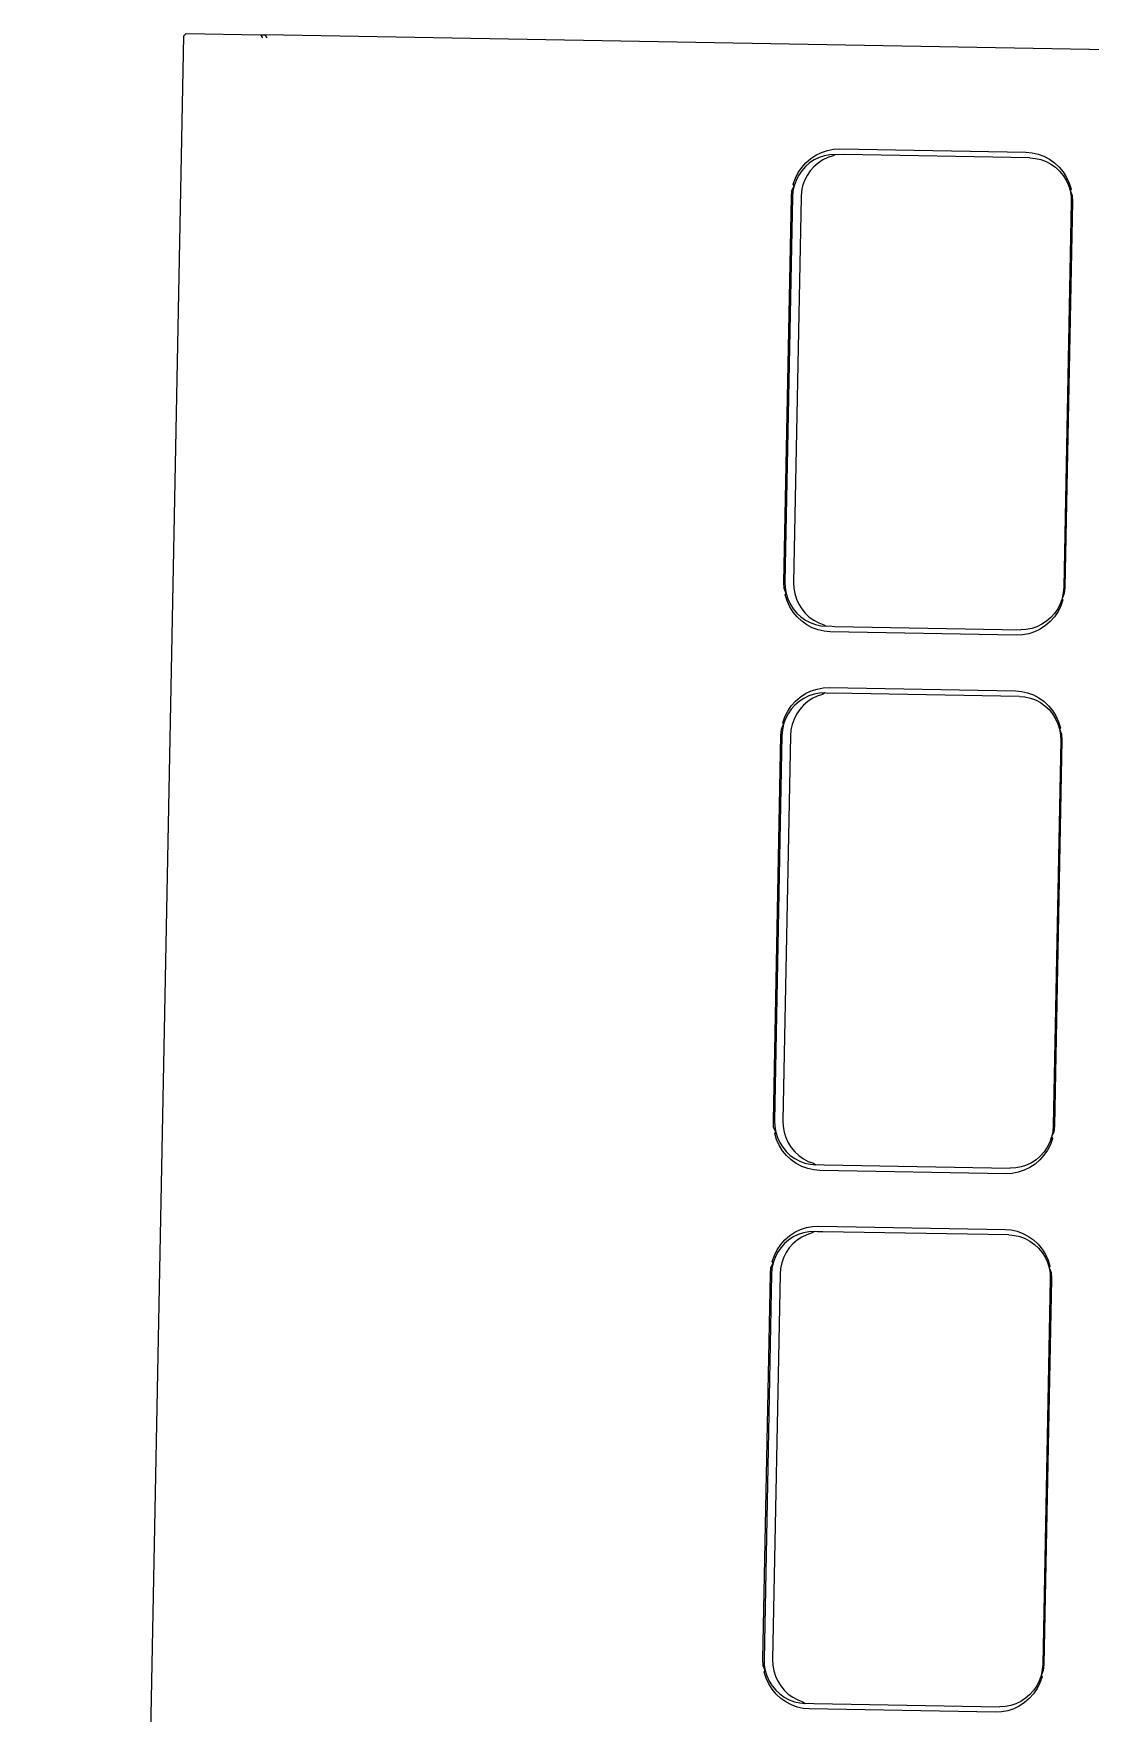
# Model space of a CAD drawing. Header units: millimetres. Extents: x 44692 to 174433, y -26273 to 14445.
# Drawn here: x 148764 to 148797.9, y -16388.3 to -16334.4 of the extents above; entities that cross this region are included whole.
import ezdxf

# ---------------------------------------------------------------- set-up
doc = ezdxf.new("R2010")
doc.units = ezdxf.units.MM
doc.header["$LTSCALE"] = 100
doc.layers.add('Muebles', color=112, linetype='Continuous')

msp = doc.modelspace()

# ---------------------------------------------------------------- linework, layer by layer
at = {"layer": 'Muebles'}
for p, q in [((148768.812, -16334.527), (148764.006, -16581.09)), ((148768.812, -16334.527), (148768.9, -16334.44)), ((148768.9, -16334.44), (148771.284, -16334.482)), ((148771.284, -16334.482), (148771.421, -16334.485)), ((148771.284, -16334.482), (148771.349, -16334.572)), ((148771.421, -16334.485), (148771.485, -16334.574)), ((148876.751, -16336.343), (148771.421, -16334.485)), ((148788.78, -16338.581), (148788.932, -16338.449)), ((148788.932, -16338.449), (148789.1, -16338.338)), ((148789.206, -16338.413), (148789.046, -16338.491)), ((148789.1, -16338.338), (148789.281, -16338.251)), ((148789.375, -16338.358), (148789.206, -16338.413)), ((148789.281, -16338.251), (148789.471, -16338.188)), ((148789.48, -16338.418), (148789.319, -16338.495)), ((148789.549, -16338.325), (148789.375, -16338.358)), ((148789.471, -16338.188), (148789.667, -16338.152)), ((148789.648, -16338.363), (148789.48, -16338.418)), ((148789.726, -16338.317), (148789.549, -16338.325)), ((148789.726, -16338.317), (148789.648, -16338.363)), ((148789.667, -16338.152), (148789.86, -16338.142)), ((148789.822, -16338.33), (148789.726, -16338.317)), ((148789.999, -16338.321), (148789.822, -16338.33)), ((148789.86, -16338.142), (148795.836, -16338.248)), ((148795.964, -16338.427), (148789.999, -16338.321)), ((148795.836, -16338.248), (148796.029, -16338.264)), ((148795.964, -16338.427), (148796.14, -16338.442)), ((148796.029, -16338.264), (148796.224, -16338.308)), ((148796.14, -16338.442), (148796.313, -16338.48)), ((148796.224, -16338.308), (148796.411, -16338.377)), ((148796.411, -16338.377), (148796.588, -16338.47)), ((148788.439, -16339.083), (148788.531, -16338.901)), ((148788.542, -16338.989), (148788.46, -16339.151)), ((148788.531, -16338.901), (148788.645, -16338.732)), ((148788.643, -16338.84), (148788.542, -16338.989)), ((148788.762, -16338.706), (148788.643, -16338.84)), ((148788.645, -16338.732), (148788.78, -16338.581)), ((148788.815, -16338.994), (148788.733, -16339.156)), ((148788.897, -16338.589), (148788.762, -16338.706)), ((148788.916, -16338.845), (148788.815, -16338.994)), ((148789.046, -16338.491), (148788.897, -16338.589)), ((148789.035, -16338.711), (148788.916, -16338.845)), ((148789.17, -16338.594), (148789.035, -16338.711)), ((148789.319, -16338.495), (148789.17, -16338.594)), ((148796.313, -16338.48), (148796.479, -16338.541)), ((148796.479, -16338.541), (148796.636, -16338.624)), ((148796.588, -16338.47), (148796.752, -16338.587)), ((148796.636, -16338.624), (148796.781, -16338.728)), ((148796.752, -16338.587), (148796.899, -16338.724)), ((148796.781, -16338.728), (148796.912, -16338.85)), ((148796.899, -16338.724), (148797.028, -16338.88)), ((148796.912, -16338.85), (148797.026, -16338.988)), ((148797.026, -16338.988), (148797.121, -16339.141)), ((148797.028, -16338.88), (148797.135, -16339.052)), ((148788.312, -16339.673), (148788.329, -16339.475)), ((148788.329, -16339.475), (148788.4, -16339.322)), ((148788.362, -16339.499), (148788.347, -16339.68)), ((148788.4, -16339.322), (148788.362, -16339.499)), ((148788.372, -16339.275), (148788.439, -16339.083)), ((148788.4, -16339.322), (148788.372, -16339.275)), ((148788.46, -16339.151), (148788.4, -16339.322)), ((148788.635, -16339.504), (148788.62, -16339.685)), ((148788.673, -16339.326), (148788.635, -16339.504)), ((148788.733, -16339.156), (148788.673, -16339.326)), ((148797.121, -16339.141), (148797.196, -16339.305)), ((148797.135, -16339.052), (148797.22, -16339.237)), ((148797.196, -16339.305), (148797.249, -16339.478)), ((148797.22, -16339.237), (148797.28, -16339.432)), ((148797.28, -16339.432), (148797.249, -16339.478)), ((148797.249, -16339.478), (148797.281, -16339.656)), ((148797.249, -16339.478), (148797.315, -16339.634)), ((148788.071, -16352.046), (148788.312, -16339.673)), ((148788.347, -16339.68), (148788.106, -16352.041)), ((148788.62, -16339.685), (148788.379, -16352.046)), ((148797.289, -16339.837), (148797.048, -16352.199)), ((148797.324, -16339.832), (148797.083, -16352.205)), ((148797.281, -16339.656), (148797.289, -16339.837)), ((148797.315, -16339.634), (148797.324, -16339.832)), ((148788.08, -16352.245), (148788.071, -16352.046)), ((148788.145, -16352.401), (148788.08, -16352.245)), ((148788.106, -16352.041), (148788.114, -16352.223)), ((148788.114, -16352.223), (148788.145, -16352.401)), ((148788.115, -16352.446), (148788.145, -16352.401)), ((148788.175, -16352.641), (148788.115, -16352.446)), ((148788.145, -16352.401), (148788.199, -16352.574)), ((148788.379, -16352.046), (148788.387, -16352.227)), ((148788.387, -16352.227), (148788.418, -16352.406)), ((148788.418, -16352.406), (148788.472, -16352.579)), ((148797.033, -16352.38), (148796.995, -16352.557)), ((148797.066, -16352.404), (148796.995, -16352.557)), ((148797.048, -16352.199), (148797.033, -16352.38)), ((148797.083, -16352.205), (148797.066, -16352.404)), ((148788.26, -16352.826), (148788.175, -16352.641)), ((148788.199, -16352.574), (148788.274, -16352.738)), ((148788.367, -16352.998), (148788.26, -16352.826)), ((148788.274, -16352.738), (148788.369, -16352.89)), ((148788.496, -16353.155), (148788.367, -16352.998)), ((148788.369, -16352.89), (148788.483, -16353.029)), ((148788.472, -16352.579), (148788.547, -16352.743)), ((148788.547, -16352.743), (148788.642, -16352.895)), ((148788.642, -16352.895), (148788.756, -16353.034)), ((148796.864, -16352.978), (148796.749, -16353.146)), ((148796.853, -16352.889), (148796.752, -16353.038)), ((148796.934, -16352.728), (148796.853, -16352.889)), ((148796.955, -16352.796), (148796.864, -16352.978)), ((148796.995, -16352.557), (148796.934, -16352.728)), ((148797.023, -16352.604), (148796.955, -16352.796)), ((148796.995, -16352.557), (148797.023, -16352.604)), ((148788.483, -16353.029), (148788.614, -16353.151)), ((148788.643, -16353.292), (148788.496, -16353.155)), ((148788.614, -16353.151), (148788.759, -16353.254)), ((148788.806, -16353.409), (148788.643, -16353.292)), ((148788.756, -16353.034), (148788.887, -16353.156)), ((148788.759, -16353.254), (148788.916, -16353.337)), ((148788.983, -16353.502), (148788.806, -16353.409)), ((148788.887, -16353.156), (148789.032, -16353.259)), ((148788.916, -16353.337), (148789.082, -16353.399)), ((148789.171, -16353.571), (148788.983, -16353.502)), ((148789.032, -16353.259), (148789.189, -16353.342)), ((148789.082, -16353.399), (148789.255, -16353.437)), ((148789.189, -16353.342), (148789.355, -16353.403)), ((148789.255, -16353.437), (148789.431, -16353.452)), ((148789.355, -16353.403), (148789.431, -16353.452)), ((148789.431, -16353.452), (148789.528, -16353.442)), ((148789.528, -16353.442), (148789.704, -16353.457)), ((148789.704, -16353.457), (148795.669, -16353.562)), ((148795.846, -16353.553), (148795.669, -16353.562)), ((148796.02, -16353.521), (148795.846, -16353.553)), ((148796.188, -16353.466), (148796.02, -16353.521)), ((148796.295, -16353.541), (148796.114, -16353.628)), ((148796.348, -16353.388), (148796.188, -16353.466)), ((148796.463, -16353.43), (148796.295, -16353.541)), ((148796.497, -16353.29), (148796.348, -16353.388)), ((148796.615, -16353.298), (148796.463, -16353.43)), ((148796.633, -16353.173), (148796.497, -16353.29)), ((148796.749, -16353.146), (148796.615, -16353.298)), ((148796.752, -16353.038), (148796.633, -16353.173)), ((148789.365, -16353.614), (148789.171, -16353.571)), ((148789.558, -16353.631), (148789.365, -16353.614)), ((148795.535, -16353.736), (148789.558, -16353.631)), ((148795.728, -16353.727), (148795.535, -16353.736)), ((148795.924, -16353.69), (148795.728, -16353.727)), ((148796.114, -16353.628), (148795.924, -16353.69)), ((148788.595, -16355.725), (148788.763, -16355.614)), ((148788.87, -16355.689), (148788.71, -16355.767)), ((148788.763, -16355.614), (148788.944, -16355.527)), ((148789.038, -16355.634), (148788.87, -16355.689)), ((148788.944, -16355.527), (148789.134, -16355.465)), ((148789.143, -16355.694), (148788.983, -16355.771)), ((148789.212, -16355.601), (148789.038, -16355.634)), ((148789.134, -16355.465), (148789.33, -16355.428)), ((148789.311, -16355.639), (148789.143, -16355.694)), ((148789.389, -16355.593), (148789.212, -16355.601)), ((148789.389, -16355.593), (148789.311, -16355.639)), ((148789.33, -16355.428), (148789.523, -16355.419)), ((148789.485, -16355.606), (148789.389, -16355.593)), ((148789.662, -16355.598), (148789.485, -16355.606)), ((148789.523, -16355.419), (148795.5, -16355.524)), ((148795.627, -16355.703), (148789.662, -16355.598)), ((148795.5, -16355.524), (148795.693, -16355.54)), ((148795.627, -16355.703), (148795.803, -16355.718)), ((148795.693, -16355.54), (148795.887, -16355.584)), ((148795.887, -16355.584), (148796.075, -16355.653)), ((148796.075, -16355.653), (148796.252, -16355.746)), ((148788.103, -16356.359), (148788.194, -16356.177)), ((148788.194, -16356.177), (148788.308, -16356.009)), ((148788.306, -16356.116), (148788.205, -16356.265)), ((148788.425, -16355.982), (148788.306, -16356.116)), ((148788.308, -16356.009), (148788.443, -16355.857)), ((148788.561, -16355.865), (148788.425, -16355.982)), ((148788.443, -16355.857), (148788.595, -16355.725)), ((148788.579, -16356.121), (148788.478, -16356.27)), ((148788.71, -16355.767), (148788.561, -16355.865)), ((148788.698, -16355.987), (148788.579, -16356.121)), ((148788.834, -16355.87), (148788.698, -16355.987)), ((148788.983, -16355.771), (148788.834, -16355.87)), ((148795.803, -16355.718), (148795.976, -16355.756)), ((148795.976, -16355.756), (148796.142, -16355.817)), ((148796.142, -16355.817), (148796.299, -16355.9)), ((148796.252, -16355.746), (148796.415, -16355.863)), ((148796.299, -16355.9), (148796.444, -16356.004)), ((148796.415, -16355.863), (148796.562, -16356)), ((148796.444, -16356.004), (148796.575, -16356.126)), ((148796.562, -16356), (148796.691, -16356.157)), ((148796.575, -16356.126), (148796.689, -16356.264)), ((148796.691, -16356.157), (148796.798, -16356.329)), ((148787.975, -16356.95), (148787.992, -16356.751)), ((148787.992, -16356.751), (148788.063, -16356.598)), ((148788.025, -16356.775), (148788.01, -16356.956)), ((148788.063, -16356.598), (148788.025, -16356.775)), ((148788.035, -16356.551), (148788.103, -16356.359)), ((148788.063, -16356.598), (148788.035, -16356.551)), ((148788.124, -16356.427), (148788.063, -16356.598)), ((148788.205, -16356.265), (148788.124, -16356.427)), ((148788.298, -16356.78), (148788.283, -16356.961)), ((148788.336, -16356.602), (148788.298, -16356.78)), ((148788.397, -16356.432), (148788.336, -16356.602)), ((148788.478, -16356.27), (148788.397, -16356.432)), ((148796.689, -16356.264), (148796.784, -16356.417)), ((148796.784, -16356.417), (148796.859, -16356.581)), ((148796.798, -16356.329), (148796.883, -16356.514)), ((148796.859, -16356.581), (148796.913, -16356.754)), ((148796.883, -16356.514), (148796.943, -16356.709)), ((148796.943, -16356.709), (148796.913, -16356.754)), ((148796.913, -16356.754), (148796.944, -16356.932)), ((148796.913, -16356.754), (148796.978, -16356.91)), ((148787.734, -16369.323), (148787.975, -16356.95)), ((148788.01, -16356.956), (148787.769, -16369.317)), ((148788.283, -16356.961), (148788.042, -16369.322)), ((148796.952, -16357.113), (148796.711, -16369.475)), ((148796.987, -16357.109), (148796.746, -16369.482)), ((148796.944, -16356.932), (148796.952, -16357.113)), ((148796.978, -16356.91), (148796.987, -16357.109)), ((148787.743, -16369.521), (148787.734, -16369.323)), ((148787.808, -16369.677), (148787.743, -16369.521)), ((148787.769, -16369.317), (148787.777, -16369.499)), ((148787.777, -16369.499), (148787.808, -16369.677)), ((148787.778, -16369.723), (148787.808, -16369.677)), ((148787.808, -16369.677), (148787.862, -16369.85)), ((148788.042, -16369.322), (148788.05, -16369.503)), ((148788.05, -16369.503), (148788.081, -16369.682)), ((148788.081, -16369.682), (148788.135, -16369.855)), ((148796.696, -16369.656), (148796.658, -16369.833)), ((148796.729, -16369.68), (148796.658, -16369.833)), ((148796.711, -16369.475), (148796.696, -16369.656)), ((148796.746, -16369.482), (148796.729, -16369.68)), ((148787.838, -16369.918), (148787.778, -16369.723)), ((148787.923, -16370.103), (148787.838, -16369.918)), ((148787.862, -16369.85), (148787.937, -16370.014)), ((148788.03, -16370.275), (148787.923, -16370.103)), ((148787.937, -16370.014), (148788.032, -16370.167)), ((148788.032, -16370.167), (148788.146, -16370.305)), ((148788.135, -16369.855), (148788.21, -16370.019)), ((148788.21, -16370.019), (148788.305, -16370.171)), ((148788.305, -16370.171), (148788.419, -16370.31)), ((148796.527, -16370.254), (148796.413, -16370.423)), ((148796.516, -16370.165), (148796.415, -16370.314)), ((148796.598, -16370.004), (148796.516, -16370.165)), ((148796.619, -16370.072), (148796.527, -16370.254)), ((148796.658, -16369.833), (148796.598, -16370.004)), ((148796.686, -16369.88), (148796.619, -16370.072)), ((148796.658, -16369.833), (148796.686, -16369.88)), ((148788.159, -16370.431), (148788.03, -16370.275)), ((148788.146, -16370.305), (148788.277, -16370.427)), ((148788.306, -16370.568), (148788.159, -16370.431)), ((148788.277, -16370.427), (148788.422, -16370.53)), ((148788.47, -16370.685), (148788.306, -16370.568)), ((148788.419, -16370.31), (148788.55, -16370.432)), ((148788.422, -16370.53), (148788.579, -16370.613)), ((148788.647, -16370.778), (148788.47, -16370.685)), ((148788.55, -16370.432), (148788.695, -16370.535)), ((148788.579, -16370.613), (148788.745, -16370.675)), ((148788.834, -16370.847), (148788.647, -16370.778)), ((148788.695, -16370.535), (148788.852, -16370.618)), ((148788.745, -16370.675), (148788.918, -16370.713)), ((148788.852, -16370.618), (148789.018, -16370.679)), ((148788.918, -16370.713), (148789.094, -16370.728)), ((148789.018, -16370.679), (148789.094, -16370.728)), ((148789.094, -16370.728), (148789.191, -16370.718)), ((148789.191, -16370.718), (148789.367, -16370.733)), ((148789.367, -16370.733), (148795.332, -16370.838)), ((148795.683, -16370.797), (148795.509, -16370.829)), ((148795.851, -16370.742), (148795.683, -16370.797)), ((148796.012, -16370.664), (148795.851, -16370.742)), ((148796.126, -16370.706), (148795.958, -16370.817)), ((148796.161, -16370.566), (148796.012, -16370.664)), ((148796.278, -16370.574), (148796.126, -16370.706)), ((148796.296, -16370.449), (148796.161, -16370.566)), ((148796.413, -16370.423), (148796.278, -16370.574)), ((148796.415, -16370.314), (148796.296, -16370.449)), ((148789.029, -16370.891), (148788.834, -16370.847)), ((148789.222, -16370.907), (148789.029, -16370.891)), ((148795.198, -16371.013), (148789.222, -16370.907)), ((148795.391, -16371.003), (148795.198, -16371.013)), ((148795.509, -16370.829), (148795.332, -16370.838)), ((148795.587, -16370.967), (148795.391, -16371.003)), ((148795.777, -16370.904), (148795.587, -16370.967)), ((148795.958, -16370.817), (148795.777, -16370.904)), ((148788.259, -16373.001), (148788.427, -16372.891)), ((148788.427, -16372.891), (148788.607, -16372.803)), ((148788.702, -16372.91), (148788.533, -16372.965)), ((148788.607, -16372.803), (148788.797, -16372.741)), ((148788.876, -16372.877), (148788.702, -16372.91)), ((148788.797, -16372.741), (148788.993, -16372.704)), ((148788.975, -16372.915), (148788.806, -16372.97)), ((148789.052, -16372.869), (148788.876, -16372.877)), ((148789.052, -16372.869), (148788.975, -16372.915)), ((148788.993, -16372.704), (148789.187, -16372.695)), ((148789.149, -16372.882), (148789.052, -16372.869)), ((148789.325, -16372.874), (148789.149, -16372.882)), ((148789.187, -16372.695), (148795.163, -16372.8)), ((148795.29, -16372.979), (148789.325, -16372.874)), ((148795.163, -16372.8), (148795.356, -16372.817)), ((148795.356, -16372.817), (148795.551, -16372.86)), ((148795.551, -16372.86), (148795.738, -16372.929)), ((148795.738, -16372.929), (148795.915, -16373.023)), ((148787.766, -16373.635), (148787.858, -16373.453)), ((148787.858, -16373.453), (148787.972, -16373.285)), ((148787.969, -16373.392), (148787.868, -16373.542)), ((148788.089, -16373.258), (148787.969, -16373.392)), ((148787.972, -16373.285), (148788.106, -16373.133)), ((148788.224, -16373.141), (148788.089, -16373.258)), ((148788.106, -16373.133), (148788.259, -16373.001)), ((148788.242, -16373.397), (148788.141, -16373.546)), ((148788.373, -16373.043), (148788.224, -16373.141)), ((148788.362, -16373.263), (148788.242, -16373.397)), ((148788.497, -16373.146), (148788.362, -16373.263)), ((148788.533, -16372.965), (148788.373, -16373.043)), ((148788.646, -16373.047), (148788.497, -16373.146)), ((148788.806, -16372.97), (148788.646, -16373.047)), ((148795.29, -16372.979), (148795.467, -16372.994)), ((148795.467, -16372.994), (148795.639, -16373.032)), ((148795.639, -16373.032), (148795.806, -16373.093)), ((148795.806, -16373.093), (148795.963, -16373.176)), ((148795.915, -16373.023), (148796.078, -16373.139)), ((148795.963, -16373.176), (148796.108, -16373.28)), ((148796.078, -16373.139), (148796.226, -16373.277)), ((148796.108, -16373.28), (148796.238, -16373.402)), ((148796.226, -16373.277), (148796.354, -16373.433)), ((148796.238, -16373.402), (148796.352, -16373.54)), ((148796.354, -16373.433), (148796.461, -16373.605)), ((148787.639, -16374.226), (148787.655, -16374.028)), ((148787.655, -16374.028), (148787.727, -16373.874)), ((148787.727, -16373.874), (148787.689, -16374.051)), ((148787.698, -16373.828), (148787.766, -16373.635)), ((148787.727, -16373.874), (148787.698, -16373.828)), ((148787.787, -16373.703), (148787.727, -16373.874)), ((148787.868, -16373.542), (148787.787, -16373.703)), ((148788, -16373.878), (148787.962, -16374.056)), ((148788.06, -16373.708), (148788, -16373.878)), ((148788.141, -16373.546), (148788.06, -16373.708)), ((148796.352, -16373.54), (148796.447, -16373.693)), ((148796.447, -16373.693), (148796.523, -16373.857)), ((148796.461, -16373.605), (148796.546, -16373.79)), ((148796.523, -16373.857), (148796.576, -16374.03)), ((148796.546, -16373.79), (148796.606, -16373.985)), ((148796.606, -16373.985), (148796.576, -16374.03)), ((148796.576, -16374.03), (148796.607, -16374.208)), ((148796.576, -16374.03), (148796.641, -16374.186)), ((148787.397, -16386.599), (148787.639, -16374.226)), ((148787.674, -16374.232), (148787.433, -16386.593)), ((148787.689, -16374.051), (148787.674, -16374.232)), ((148787.947, -16374.237), (148787.706, -16386.598)), ((148787.962, -16374.056), (148787.947, -16374.237)), ((148796.615, -16374.39), (148796.374, -16386.751)), ((148796.65, -16374.385), (148796.409, -16386.758)), ((148796.607, -16374.208), (148796.615, -16374.39)), ((148796.641, -16374.186), (148796.65, -16374.385)), ((148787.406, -16386.798), (148787.397, -16386.599)), ((148787.472, -16386.953), (148787.406, -16386.798)), ((148787.433, -16386.593), (148787.441, -16386.775)), ((148787.441, -16386.775), (148787.472, -16386.953)), ((148787.441, -16386.999), (148787.472, -16386.953)), ((148787.472, -16386.953), (148787.525, -16387.126)), ((148787.706, -16386.598), (148787.714, -16386.779)), ((148787.714, -16386.779), (148787.745, -16386.958)), ((148787.745, -16386.958), (148787.798, -16387.131)), ((148796.359, -16386.932), (148796.321, -16387.109)), ((148796.392, -16386.956), (148796.321, -16387.109)), ((148796.374, -16386.751), (148796.359, -16386.932)), ((148796.409, -16386.758), (148796.392, -16386.956)), ((148787.502, -16387.194), (148787.441, -16386.999)), ((148787.586, -16387.379), (148787.502, -16387.194)), ((148787.525, -16387.126), (148787.6, -16387.29)), ((148787.694, -16387.551), (148787.586, -16387.379)), ((148787.6, -16387.29), (148787.696, -16387.443)), ((148787.696, -16387.443), (148787.809, -16387.581)), ((148787.798, -16387.131), (148787.873, -16387.295)), ((148787.873, -16387.295), (148787.969, -16387.447)), ((148787.969, -16387.447), (148788.082, -16387.586)), ((148796.18, -16387.441), (148796.078, -16387.59)), ((148796.261, -16387.28), (148796.18, -16387.441)), ((148796.282, -16387.349), (148796.19, -16387.531)), ((148796.321, -16387.109), (148796.261, -16387.28)), ((148796.35, -16387.156), (148796.282, -16387.349)), ((148796.321, -16387.109), (148796.35, -16387.156)), ((148787.822, -16387.707), (148787.694, -16387.551)), ((148787.809, -16387.581), (148787.94, -16387.703)), ((148787.969, -16387.844), (148787.822, -16387.707)), ((148787.94, -16387.703), (148788.085, -16387.806)), ((148788.133, -16387.961), (148787.969, -16387.844)), ((148788.082, -16387.586), (148788.213, -16387.708)), ((148788.085, -16387.806), (148788.242, -16387.889)), ((148788.31, -16388.055), (148788.133, -16387.961)), ((148788.213, -16387.708), (148788.358, -16387.811)), ((148788.242, -16387.889), (148788.408, -16387.951)), ((148788.358, -16387.811), (148788.515, -16387.894)), ((148788.408, -16387.951), (148788.581, -16387.989)), ((148788.515, -16387.894), (148788.681, -16387.955)), ((148788.581, -16387.989), (148788.757, -16388.004)), ((148788.681, -16387.955), (148788.757, -16388.004)), ((148788.757, -16388.004), (148788.854, -16387.994)), ((148788.854, -16387.994), (148789.03, -16388.009)), ((148789.03, -16388.009), (148794.995, -16388.114)), ((148795.515, -16388.018), (148795.346, -16388.073)), ((148795.675, -16387.94), (148795.515, -16388.018)), ((148795.789, -16387.982), (148795.621, -16388.093)), ((148795.824, -16387.842), (148795.675, -16387.94)), ((148795.942, -16387.85), (148795.789, -16387.982)), ((148795.959, -16387.725), (148795.824, -16387.842)), ((148796.076, -16387.699), (148795.942, -16387.85)), ((148796.078, -16387.59), (148795.959, -16387.725)), ((148796.19, -16387.531), (148796.076, -16387.699)), ((148788.497, -16388.124), (148788.31, -16388.055)), ((148788.692, -16388.167), (148788.497, -16388.124)), ((148788.885, -16388.183), (148788.692, -16388.167)), ((148794.861, -16388.289), (148788.885, -16388.183)), ((148795.054, -16388.279), (148794.861, -16388.289)), ((148795.172, -16388.105), (148794.995, -16388.114)), ((148795.251, -16388.243), (148795.054, -16388.279)), ((148795.346, -16388.073), (148795.172, -16388.105)), ((148795.441, -16388.18), (148795.251, -16388.243)), ((148795.621, -16388.093), (148795.441, -16388.18))]:
    msp.add_line(p, q, dxfattribs=at)

doc.saveas('drawing.dxf')
